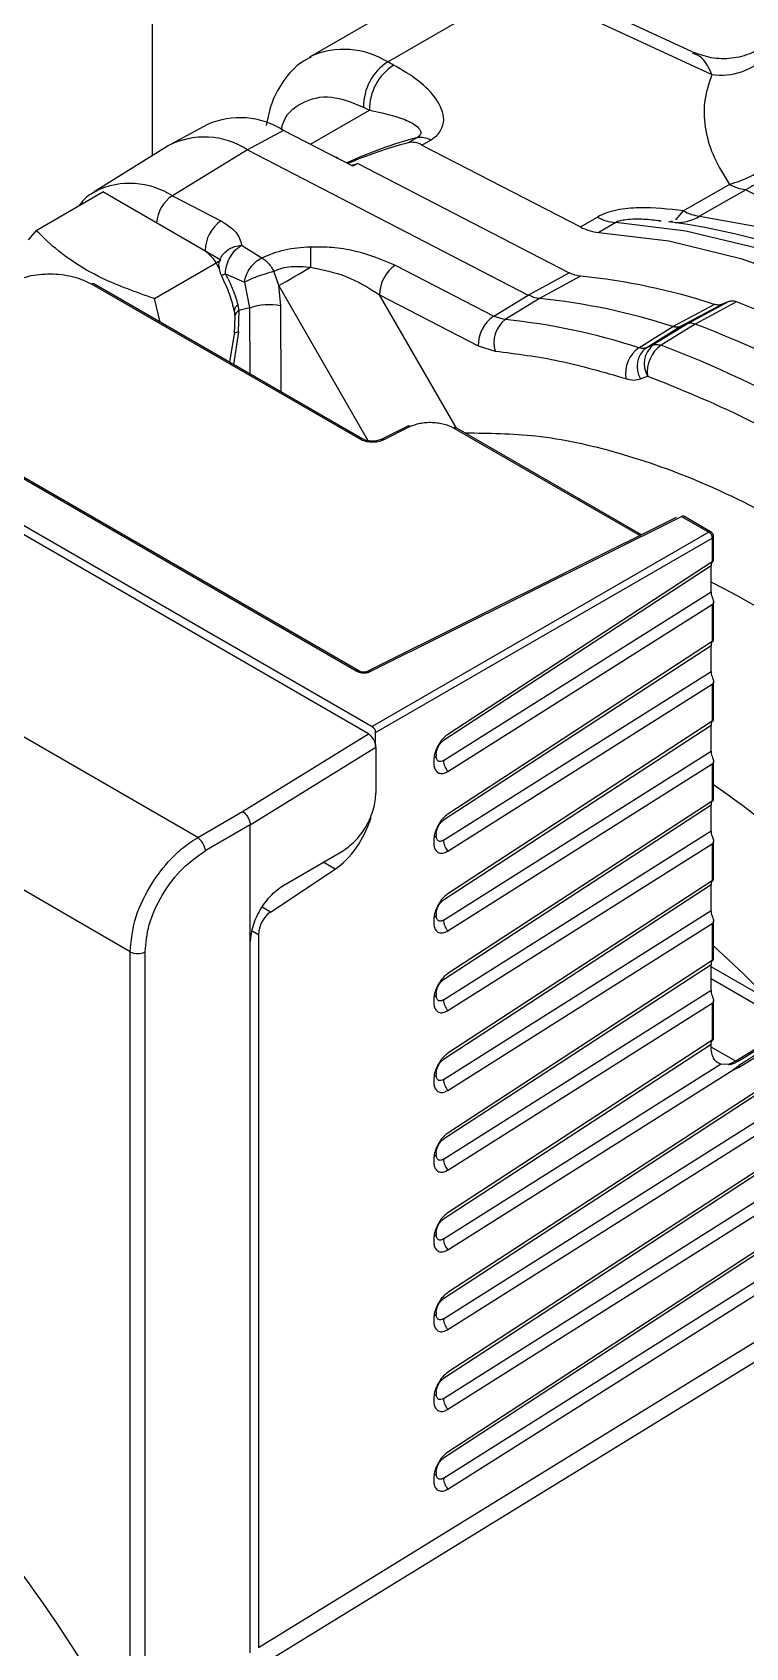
# Model space of a CAD drawing. Extents: x 150 to 4150, y 50 to 2920.
# Drawn here: x 3516.7 to 3590.7, y 1515.7 to 1683.2 of the extents above; entities that cross this region are included whole.
import ezdxf

# ---------------------------------------------------------------- set-up
doc = ezdxf.new("R2010")
doc.units = 0
doc.header["$LTSCALE"] = 10
doc.linetypes.add('SLD-KATı', pattern=[0])
doc.layers.get('0').update_dxf_attribs({"linetype": 'CONTINUOUS'})

msp = doc.modelspace()

# ---------------------------------------------------------------- linework, layer by layer
at = {"color": 8, "linetype": 'SLD-KATı'}
for p, q in [((3529.13, 1670.44), (3529.13, 1800.05)), ((3545.51, 1671.61), (3551.64, 1675.15)), ((3583.45, 1663.76), (3584.23, 1664.69)), ((3533.85, 1660.97), (3534.61, 1660.57)), ((3534.61, 1660.57), (3534.64, 1660.51)), ((3551.52, 1640.87), (3542.23, 1656.96)), ((3542.48, 1645.92), (3542.44, 1654.87)), ((3560.66, 1642.19), (3552.69, 1656)), ((3539.21, 1654.64), (3539.24, 1647.79)), ((3538.07, 1652.17), (3537.52, 1648.79)), ((3560.41, 1642.19), (3579.73, 1631.04)), ((3548.07, 1596.45), (3546.84, 1597.16)), ((3541.36, 1592), (3540.5, 1592.5)), ((3539.48, 1590.06), (3540.13, 1589.68)), ((3587.1, 1585.12), (3595.6, 1580.21)), ((3589.65, 1576.53), (3587.1, 1578))]:
    msp.add_line(p, q, dxfattribs=at)
at = {"color": 7, "linetype": 'SLD-KATı'}
for p, q in [((3559.16, 1688.57), (3545.43, 1680.65)), ((3585.14, 1681.2), (3569.53, 1688.41)), ((3553.54, 1680.14), (3567.25, 1688.06)), ((3567.25, 1688.06), (3587.18, 1678.85)), ((3554.15, 1679.82), (3553.54, 1680.14)), ((3551.02, 1675.47), (3551.64, 1675.15)), ((3551.53, 1610.48), (3442.37, 1673.49)), ((3443.77, 1673.67), (3551.93, 1611.23)), ((3534.84, 1673.65), (3531.06, 1671.63)), ((3454.24, 1672.45), (3550.32, 1616.99)), ((3550.55, 1617), (3454.47, 1672.47)), ((3542.72, 1673.05), (3539, 1671.03)), ((3549.92, 1669.33), (3542.72, 1673.05)), ((3556.55, 1672.28), (3555.67, 1671.77)), ((3557.09, 1671.53), (3557.98, 1672.04)), ((3557.09, 1671.53), (3573.53, 1663.04)), ((3530.74, 1671.44), (3523.06, 1666.68)), ((3539, 1671.03), (3531.19, 1666.27)), ((3539, 1671.03), (3568.11, 1655.98)), ((3547.98, 1670.34), (3548.31, 1670.23)), ((3550.43, 1669.63), (3549.92, 1669.33)), ((3550.43, 1669.63), (3572.38, 1658.29)), ((3517.07, 1662.68), (3523.98, 1666.66)), ((3536.22, 1659.59), (3523.98, 1666.66)), ((3589.01, 1667.45), (3584.23, 1664.69)), ((3590.69, 1666.9), (3585.91, 1664.15)), ((3531.19, 1666.27), (3536.23, 1663.66)), ((3573.53, 1663.04), (3575.3, 1664.06)), ((3577.2, 1663.49), (3575.43, 1662.47)), ((3581.9, 1663.62), (3581.77, 1663.63)), ((3582.72, 1663.58), (3583.09, 1663.67)), ((3533.82, 1599.74), (3425.57, 1662.23)), ((3517.07, 1662.68), (3516.23, 1661.7)), ((3538.38, 1661.14), (3540.49, 1659.85)), ((3529.32, 1655.61), (3536.22, 1659.59)), ((3536.7, 1658.19), (3538.67, 1657.32)), ((3542.23, 1656.96), (3541.71, 1658.45)), ((3554.32, 1659.08), (3564.55, 1653.8)), ((3568.11, 1655.98), (3572.38, 1658.29)), ((3522.82, 1657.12), (3550.64, 1641.06)), ((3550.87, 1641.08), (3523.05, 1657.13)), ((3538.67, 1657.32), (3539.21, 1654.64)), ((3542.44, 1654.87), (3542.23, 1656.96)), ((3573.56, 1657.92), (3569.29, 1655.61)), ((3529.91, 1653.18), (3529.32, 1655.61)), ((3538.11, 1654.37), (3538.02, 1654.95)), ((3552.69, 1656), (3562.92, 1650.71)), ((3564.55, 1653.8), (3568.11, 1655.98)), ((3569.29, 1655.61), (3565.73, 1653.43)), ((3583.14, 1652.7), (3587.43, 1655.01)), ((3583.89, 1652.7), (3588.19, 1655)), ((3588.93, 1655.29), (3584.64, 1652.99)), ((3589.73, 1655.27), (3585.44, 1652.97)), ((3588.93, 1655.29), (3588.19, 1655)), ((3537.6, 1654.29), (3537.66, 1653.78)), ((3537.66, 1653.78), (3537.62, 1651.94)), ((3538.07, 1652.17), (3538.11, 1654.37)), ((3564.55, 1653.8), (3565.73, 1653.43)), ((3537.62, 1651.94), (3537.11, 1649.02)), ((3579.6, 1650.51), (3583.14, 1652.7)), ((3580.35, 1650.51), (3583.89, 1652.7)), ((3584.64, 1652.99), (3581.1, 1650.8)), ((3585.44, 1652.97), (3581.9, 1650.77)), ((3584.64, 1652.99), (3583.89, 1652.7)), ((3526.81, 1587.89), (3419.19, 1650.02)), ((3562.92, 1650.71), (3564.69, 1650.16)), ((3580.35, 1650.51), (3581.1, 1650.8)), ((3579.77, 1647.29), (3580.51, 1647.58)), ((3555.61, 1642.38), (3552.85, 1641.01)), ((3553.09, 1640.98), (3555.85, 1642.35)), ((3579.87, 1631.1), (3560.64, 1642.21)), ((3551.72, 1616.94), (3584.03, 1633.03)), ((3584.03, 1633.03), (3586.86, 1631.39)), ((3587.09, 1631.4), (3584.26, 1633.04)), ((3583.47, 1632.9), (3551.48, 1616.97)), ((3586.86, 1631.39), (3551.93, 1611.23)), ((3552.28, 1610.61), (3587.22, 1630.78)), ((3587.22, 1630.78), (3587.22, 1628.31)), ((3587.34, 1628.43), (3587.34, 1630.97)), ((3587.22, 1628.31), (3559.78, 1610.43)), ((3587.1, 1627.89), (3559.32, 1609.79)), ((3587.1, 1625.22), (3587.1, 1627.89)), ((3559.32, 1607.71), (3587.1, 1625.22)), ((3559.78, 1606.59), (3587.22, 1623.89)), ((3587.22, 1623.89), (3587.22, 1620.04)), ((3587.34, 1620.17), (3587.34, 1624.16)), ((3587.1, 1619.62), (3559.32, 1601.52)), ((3587.22, 1620.04), (3559.78, 1602.16)), ((3587.1, 1616.96), (3587.1, 1619.62)), ((3559.32, 1599.45), (3587.1, 1616.96)), ((3559.78, 1598.32), (3587.22, 1615.62)), ((3587.22, 1615.62), (3587.22, 1611.78)), ((3587.34, 1611.9), (3587.34, 1615.89)), ((3587.1, 1611.36), (3559.32, 1593.25)), ((3587.22, 1611.78), (3559.78, 1593.89)), ((3587.1, 1608.69), (3587.1, 1611.36)), ((3538.47, 1602.42), (3551.53, 1610.48)), ((3552.26, 1609.2), (3552.28, 1610.61)), ((3539.28, 1601.05), (3552.32, 1609.1)), ((3552.32, 1609.1), (3552.32, 1604.34)), ((3558.57, 1608.39), (3558.57, 1608.15)), ((3559.32, 1591.18), (3587.1, 1608.69)), ((3558.31, 1607.69), (3558.31, 1607.45)), ((3559.78, 1590.05), (3587.22, 1607.36)), ((3587.22, 1607.36), (3587.22, 1603.51)), ((3587.34, 1603.63), (3587.34, 1607.62)), ((3587.1, 1603.09), (3559.32, 1584.99)), ((3587.22, 1603.51), (3559.78, 1585.62)), ((3587.1, 1600.42), (3587.1, 1603.09)), ((3533.82, 1599.74), (3538.47, 1602.42)), ((3539.28, 1601.06), (3534.61, 1598.36)), ((3539.28, 1601.05), (3539.28, 1601.06)), ((3539.28, 1588.78), (3539.28, 1601.05)), ((3558.57, 1600.12), (3558.57, 1599.89)), ((3559.32, 1582.91), (3587.1, 1600.42)), ((3542.82, 1594.84), (3548.79, 1598.28)), ((3558.31, 1599.42), (3558.31, 1599.18)), ((3559.78, 1581.79), (3587.22, 1599.09)), ((3587.22, 1599.09), (3587.22, 1595.24)), ((3587.34, 1595.36), (3587.34, 1599.35)), ((3541.36, 1592), (3548.07, 1596.45)), ((3587.1, 1594.82), (3559.32, 1576.72)), ((3587.22, 1595.24), (3559.78, 1577.36)), ((3587.1, 1592.15), (3587.1, 1594.82)), ((3558.31, 1591.15), (3558.31, 1590.92)), ((3558.57, 1591.86), (3558.57, 1591.62)), ((3559.32, 1574.64), (3587.1, 1592.15)), ((3587.34, 1587.1), (3587.34, 1591.09)), ((3540.13, 1589.68), (3540.13, 1515.73)), ((3559.78, 1573.52), (3587.22, 1590.82)), ((3587.22, 1590.82), (3587.22, 1586.97)), ((3526.81, 1508.71), (3526.81, 1587.89)), ((3528.36, 1509.85), (3528.36, 1587.87)), ((3539.28, 1515.2), (3539.28, 1588.78)), ((3587.1, 1586.55), (3559.32, 1568.45)), ((3587.22, 1586.97), (3559.78, 1569.09)), ((3587.1, 1583.89), (3587.1, 1586.55)), ((3597.48, 1580.35), (3587.1, 1586.34)), ((3558.31, 1582.89), (3558.31, 1582.65)), ((3558.57, 1583.59), (3558.57, 1583.35)), ((3559.32, 1566.38), (3587.1, 1583.89)), ((3587.34, 1578.83), (3587.34, 1582.82)), ((3559.78, 1565.25), (3587.22, 1582.55)), ((3587.22, 1582.55), (3587.22, 1578.71)), ((3595.6, 1580.21), (3589.65, 1576.53)), ((3590.01, 1575.92), (3595.96, 1579.61)), ((3587.1, 1578.29), (3559.32, 1560.18)), ((3587.22, 1578.71), (3559.78, 1560.82)), ((3587.1, 1578.05), (3587.1, 1578.29)), ((3597.98, 1577.11), (3559.32, 1551.92)), ((3559.32, 1558.11), (3588.09, 1576.25)), ((3598.1, 1577.54), (3559.78, 1552.55)), ((3588.89, 1576.19), (3588.09, 1576.25)), ((3589.65, 1576.53), (3588.89, 1576.19)), ((3558.31, 1574.62), (3558.31, 1574.38)), ((3558.57, 1575.32), (3558.57, 1575.08)), ((3559.78, 1556.98), (3589.27, 1575.58)), ((3589.27, 1575.58), (3590.01, 1575.92)), ((3559.32, 1549.84), (3597.98, 1574.22)), ((3559.78, 1548.72), (3598.1, 1572.88)), ((3597.98, 1568.85), (3559.32, 1543.65)), ((3598.1, 1569.27), (3559.78, 1544.29)), ((3558.31, 1566.35), (3558.31, 1566.11)), ((3558.57, 1567.05), (3558.57, 1566.82)), ((3559.32, 1541.57), (3597.98, 1565.95)), ((3559.78, 1540.45), (3598.1, 1564.62)), ((3598.1, 1561), (3559.78, 1536.02)), ((3597.98, 1560.58), (3559.32, 1535.38)), ((3558.31, 1558.08), (3558.31, 1557.85)), ((3558.57, 1558.79), (3558.57, 1558.55)), ((3559.32, 1533.31), (3597.98, 1557.68)), ((3559.78, 1532.18), (3598.1, 1556.35)), ((3598.1, 1551.38), (3540.13, 1515.73)), ((3598.63, 1549.63), (3540.63, 1514.02)), ((3558.31, 1549.82), (3558.31, 1549.58)), ((3558.57, 1550.52), (3558.57, 1550.28)), ((3558.31, 1541.55), (3558.31, 1541.31)), ((3558.57, 1542.25), (3558.57, 1542.01)), ((3558.31, 1533.28), (3558.31, 1533.04)), ((3558.57, 1533.98), (3558.57, 1533.75))]:
    msp.add_line(p, q, dxfattribs=at)
at = {"color": 7, "linetype": 'SLD-KATı', "flags": 128}
for points in [[(3549.73, 1669.43), (3549.74, 1669.43), (3550.43, 1669.63)], [(3523.06, 1666.68), (3523.22, 1666.77), (3523.26, 1666.8)], [(3645.45, 1624.09), (3638.19, 1631.6), (3630.68, 1638.44), (3623.01, 1644.56), (3615.23, 1649.9), (3607.42, 1654.41), (3599.64, 1658.05), (3591.97, 1660.79), (3584.47, 1662.61), (3577.2, 1663.49)], [(3585.91, 1664.15), (3593.22, 1662.83), (3600.74, 1660.59), (3608.4, 1657.43), (3616.12, 1653.39), (3623.85, 1648.51), (3631.5, 1642.83), (3639.02, 1636.39), (3646.33, 1629.26)], [(3575.43, 1662.47), (3582.7, 1661.59), (3590.2, 1659.77), (3597.87, 1657.03), (3605.65, 1653.39), (3613.46, 1648.88), (3621.24, 1643.54), (3628.92, 1637.42), (3636.42, 1630.58), (3643.69, 1623.07)], [(3542.23, 1656.96), (3542.61, 1657.17), (3542.99, 1657.39), (3543.4, 1657.63), (3543.81, 1657.87), (3544.24, 1658.11), (3544.67, 1658.36), (3545.1, 1658.61), (3545.54, 1658.86)]]:
    msp.add_lwpolyline(points, dxfattribs=at)
at = {"color": 8, "linetype": 'SLD-KATı', "flags": 128}
for points in [[(3538.07, 1652.17), (3537.83, 1652.11), (3537.68, 1652.03), (3537.62, 1651.95), (3537.62, 1651.93)], [(3593.32, 1582.75), (3590.49, 1585.57), (3587.34, 1588.49)]]:
    msp.add_lwpolyline(points, dxfattribs=at)
at = {"color": 8, "linetype": 'SLD-KATı'}
for centre, radius, start, end in [((3549.01, 1672.97), 8.48, 57.7142, 114.351), ((3526.74, 1659.23), 8.32, 57.6899, 114.6593), ((3533.28, 1663.18), 3.74, 124.1816, 175.9559), ((3583.53, 1668.15), 4.66, 268.1889, 300.7213), ((3538.34, 1654.28), 0.743, 116.1181, 179.2646), ((3538.37, 1653.69), 0.72, 111.2695, 173.2382), ((3550.77, 1640.86), 0.24, 64.4405, 122.5388), ((3552.94, 1640.77), 0.251, 54.1197, 112.4554), ((3586.99, 1631.19), 0.24, 64.678, 122.5199), ((3587.11, 1630.99), 0.24, 297.4736, 355.2985), ((3535.45, 1525.14), 113.51, 39.2362, 62.939), ((3550.45, 1616.78), 0.24, 64.5956, 122.5265), ((3551.57, 1616.73), 0.251, 54.1355, 112.2469), ((3558.99, 1607.48), 0.79, 121.3851, 145.9644), ((3524.94, 1514.85), 109.8, 41.1794, 55.364), ((3558.99, 1599.21), 0.79, 121.3851, 145.9644), ((3558.99, 1590.94), 0.79, 121.3851, 145.9644), ((3558.99, 1582.68), 0.79, 121.3851, 145.9644), ((3558.99, 1574.41), 0.79, 121.3851, 145.9644), ((3558.99, 1566.14), 0.79, 121.3851, 145.9644), ((3558.99, 1557.87), 0.79, 121.3851, 145.9644), ((3558.99, 1549.61), 0.79, 121.3851, 145.9644), ((3558.99, 1541.34), 0.79, 121.3851, 145.9644), ((3558.99, 1533.07), 0.79, 121.3851, 145.9644)]:
    msp.add_arc(centre, radius, start, end, dxfattribs=at)
at = {"color": 7, "linetype": 'SLD-KATı'}
for centre, radius, start, end in [((3556.54, 1675.51), 5.52, 122.9913, 180.4271), ((3588.11, 1685.53), 6.75, 262.0685, 314.9392), ((3557.16, 1675.19), 5.52, 122.9913, 180.4271), ((3538.21, 1665.91), 8.45, 57.7791, 113.5321), ((3534.51, 1664.13), 8.23, 56.9398, 117.2959), ((3567.89, 1629.23), 44.52, 104.7501, 114.7216), ((3567.09, 1628.47), 44.78, 104.7711, 113.2778), ((3556.07, 1669.79), 2.02, 59.589, 101.4116), ((3556.95, 1670.3), 2.02, 59.589, 101.4116), ((3591.36, 1671.83), 4.97, 241.7743, 262.2855), ((3538.3, 1660.6), 3.69, 123.9828, 180.3461), ((3577.58, 1668.27), 4.79, 241.4885, 265.3896), ((3571.53, 1583.96), 80.4, 59.4615, 82.0004), ((3586.58, 1669.07), 4.97, 241.7743, 262.2855), ((3575.82, 1667.25), 4.79, 241.4885, 265.3896), ((3579.2, 1660.27), 33.69, 178.762, 182.3887), ((3556.39, 1656.02), 3.69, 123.9828, 180.3461), ((3522.95, 1656.92), 0.24, 64.7331, 122.5155), ((3567.14, 1592.91), 65.33, 71.9057, 84.3646), ((3541.28, 1648.58), 6.39, 79.4908, 108.8608), ((3562.85, 1590.52), 65.41, 71.928, 84.3491), ((3551.1, 1552.76), 109.55, 50.6577, 69.3477), ((3549.25, 1611.34), 44.44, 103.065, 104.5246), ((3566.61, 1650.73), 3.69, 123.9828, 180.3461), ((3567.49, 1651.07), 2.94, 126.7419, 198.037), ((3559.31, 1588.4), 65.34, 71.9091, 84.3621), ((3546.78, 1550.31), 109.69, 50.6397, 69.3656), ((3581.5, 1647.84), 3.28, 125.3912, 189.3123), ((3581.87, 1648.57), 2.46, 128.023, 211.3175), ((3582.61, 1648.86), 2.46, 128.023, 211.3175), ((3583.83, 1648.03), 3.35, 125.135, 187.717), ((3543.26, 1548.24), 109.57, 50.6549, 69.3505), ((3555.7, 1642.15), 0.251, 54.1464, 112.1043), ((3560.54, 1641.99), 0.24, 64.7331, 122.5155), ((3584.16, 1632.82), 0.24, 64.717, 122.5168), ((3586.51, 1630.78), 0.707, 0.0592, 59.9408), ((3561.12, 1607.79), 1.8, 182.3284, 221.595), ((3532.71, 1598.18), 1.91, 5.4458, 54.5542), ((3561.12, 1599.52), 1.8, 182.3284, 221.595), ((3561.12, 1591.25), 1.8, 182.3284, 221.595), ((3527.61, 1589.44), 1.74, 242.7384, 295.5295), ((3561.12, 1582.98), 1.8, 182.3284, 221.595), ((3589.39, 1576.03), 0.563, 49.7307, 62.145), ((3589.45, 1575.92), 0.567, 359.7979, 16.1764), ((3561.12, 1574.72), 1.8, 182.3284, 221.595), ((3561.12, 1566.45), 1.8, 182.3284, 221.595), ((3561.12, 1558.18), 1.8, 182.3284, 221.595), ((3561.12, 1549.91), 1.8, 182.3284, 221.595), ((3561.12, 1541.65), 1.8, 182.3284, 221.595), ((3561.12, 1533.38), 1.8, 182.3284, 221.595)]:
    msp.add_arc(centre, radius, start, end, dxfattribs=at)
for centre, major_axis, ratio, start_param, end_param in [((3587.98, 1627.38), (-0.63, 1.08), 0.577117, 0.298736, 0.783919), ((3587.98, 1624.71), (-0.63, 1.08), 0.577644, 0.784373, 1.269556), ((3587.98, 1619.11), (-0.63, 1.08), 0.577117, 0.298736, 0.783919), ((3587.98, 1616.45), (-0.63, 1.08), 0.577644, 0.784373, 1.269556), ((3551.93, 1610.81), (-0.244, 0.437), 0.588449, 3.937031, 5.505088), ((3587.98, 1610.84), (-0.63, 1.08), 0.577117, 0.298736, 0.783919), ((3587.98, 1608.18), (-0.63, 1.08), 0.577644, 0.784373, 1.269556), ((3587.98, 1602.58), (-0.63, 1.08), 0.577117, 0.298736, 0.783919), ((3548, 1601.5), (2.89, 5.55), 0.546409, 3.920786, 5.042035), ((3587.98, 1599.91), (-0.63, 1.08), 0.577644, 0.784373, 1.269556), ((3587.98, 1594.31), (-0.63, 1.08), 0.577117, 0.298736, 0.783919), ((3541.38, 1590.49), (0.87, 1.66), 0.546409, 0.779194, 2.332537), ((3587.98, 1591.64), (-0.63, 1.08), 0.577644, 0.784373, 1.269556), ((3587.98, 1586.04), (-0.63, 1.08), 0.577117, 0.298736, 0.783919), ((3587.98, 1583.38), (-0.63, 1.08), 0.577644, 0.784373, 1.269556)]:
    msp.add_ellipse(centre, major_axis=major_axis, ratio=ratio, start_param=start_param, end_param=end_param, dxfattribs=at)
for points, knots in [([(3593.01, 1682.11), (3592.44, 1681.72), (3591.29, 1680.94), (3589.23, 1680.44), (3587.12, 1680.46), (3585.83, 1680.94), (3585.2, 1681.17)], [0, 0, 0, 0, 0.248669, 0.505189, 0.758975, 1, 1, 1, 1]), ([(3545.59, 1680.64), (3545.27, 1680.48), (3544.14, 1679.93), (3542.71, 1678.31), (3541.45, 1676.06), (3541.09, 1674.37), (3540.92, 1673.56)], [0, 0, 0, 0, 0.123065, 0.434957, 0.726443, 1, 1, 1, 1]), ([(3557.98, 1672.04), (3558.2, 1672.19), (3558.64, 1672.49), (3559.2, 1673.19), (3559.52, 1674.51), (3558.71, 1676.32), (3556.85, 1678.25), (3555.05, 1679.3), (3554.15, 1679.82)], [0, 0, 0, 0, 0.061709, 0.126056, 0.251513, 0.501335, 0.75111, 1, 1, 1, 1]), ([(3587.18, 1678.85), (3586.86, 1677.88), (3586.23, 1675.94), (3586.45, 1673.02), (3587.31, 1670.17), (3588.44, 1668.36), (3589.01, 1667.45)], [0, 0, 0, 0, 0.24982, 0.499958, 0.749856, 1, 1, 1, 1]), ([(3551.64, 1675.15), (3552.95, 1674.87), (3554.92, 1674.45), (3556.52, 1673.58), (3557, 1673.01), (3556.96, 1672.65), (3556.78, 1672.43), (3556.63, 1672.33), (3556.55, 1672.28)], [0, 0, 0, 0, 0.499111, 0.74928, 0.874307, 0.944428, 0.973332, 1, 1, 1, 1]), ([(3589.01, 1667.45), (3589.74, 1667.69), (3591.25, 1668.17), (3593.27, 1669.65), (3594.84, 1671.53), (3595.33, 1672.93), (3595.56, 1673.61)], [0, 0, 0, 0, 0.2433288, 0.5000012, 0.7581956, 1, 1, 1, 1]), ([(3595.56, 1673.61), (3595.43, 1672.88), (3595.17, 1671.44), (3594.08, 1669.51), (3592.59, 1667.89), (3591.33, 1667.24), (3590.69, 1666.9)], [0, 0, 0, 0, 0.253383, 0.500001, 0.743832, 1, 1, 1, 1]), ([(3523.36, 1666.76), (3523.1, 1666.64), (3522.35, 1666.31), (3521.83, 1665.65), (3521.49, 1665.23)], [0, 0, 0, 0, 0.348467, 1, 1, 1, 1]), ([(3651.67, 1648.01), (3650.16, 1647.62), (3647.14, 1646.83), (3642.13, 1646.51), (3636.99, 1646.76), (3631.85, 1647.64), (3626.9, 1649), (3623.08, 1650.46), (3620.29, 1651.78), (3618.31, 1652.84), (3616.49, 1653.95), (3613.9, 1655.25), (3611.19, 1657.03), (3607.57, 1658.78), (3603.85, 1660.26), (3599.47, 1662.22), (3594.93, 1664.62), (3592.11, 1666.14), (3590.69, 1666.9)], [0, 0, 0, 0, 0.062603, 0.125289, 0.187436, 0.250097, 0.312374, 0.374969, 0.405835, 0.437296, 0.469653, 0.500357, 0.563163, 0.625909, 0.688773, 0.751415, 0.875348, 1, 1, 1, 1]), ([(3584.23, 1664.69), (3582.71, 1664.88), (3580.43, 1665.16), (3577.66, 1664.89), (3576.2, 1664.51), (3575.6, 1664.21), (3575.3, 1664.06)], [0, 0, 0, 0, 0.4988633, 0.7488977, 0.8741953, 1, 1, 1, 1]), ([(3536.23, 1663.66), (3536.82, 1663.29), (3537.97, 1662.58), (3538.25, 1661.61), (3538.38, 1661.14)], [0, 0, 0, 0, 0.514345, 1, 1, 1, 1]), ([(3529.32, 1655.61), (3527.46, 1656.26), (3523.07, 1657.8), (3519.25, 1660.47), (3517.43, 1662.32), (3517.07, 1662.68)], [0, 0, 0, 0, 0.370604, 0.876586, 1, 1, 1, 1]), ([(3536.7, 1658.19), (3536.72, 1658.48), (3536.78, 1659.06), (3537.18, 1659.94), (3537.73, 1660.69), (3538.17, 1660.99), (3538.38, 1661.14)], [0, 0, 0, 0, 0.260583, 0.513987, 0.760391, 1, 1, 1, 1]), ([(3538.67, 1657.32), (3538.72, 1657.57), (3538.83, 1658.08), (3539.25, 1658.81), (3539.81, 1659.45), (3540.25, 1659.71), (3540.49, 1659.85)], [0, 0, 0, 0, 0.247542, 0.500014, 0.734139, 1, 1, 1, 1]), ([(3540.49, 1659.85), (3541.25, 1660.16), (3542.78, 1660.8), (3544.6, 1660.93), (3545.51, 1660.99)], [0, 0, 0, 0, 0.499987, 1, 1, 1, 1]), ([(3540.49, 1659.85), (3540.62, 1659.75), (3540.84, 1659.59), (3541.18, 1659.24), (3541.46, 1658.88), (3541.63, 1658.58), (3541.71, 1658.45)], [0, 0, 0, 0, 0.307982, 0.499946, 0.779249, 1, 1, 1, 1]), ([(3545.51, 1660.99), (3546.27, 1660.99), (3547.85, 1660.98), (3551, 1660.48), (3552.98, 1659.65), (3554.32, 1659.08)], [0, 0, 0, 0, 0.228832, 0.478507, 1, 1, 1, 1]), ([(3514.76, 1657.4), (3515.33, 1657.63), (3516.21, 1657.97), (3517.65, 1658.16), (3518.81, 1658.18), (3519.96, 1658.08), (3521.4, 1657.79), (3522.26, 1657.38), (3522.82, 1657.12)], [0, 0, 0, 0, 0.239836, 0.369969, 0.500221, 0.630285, 0.760468, 1, 1, 1, 1]), ([(3535.98, 1658.94), (3535.99, 1658.92), (3536.02, 1658.89), (3536.02, 1658.91), (3536.02, 1658.91)], [0, 0, 0, 0, 0.576658, 1, 1, 1, 1]), ([(3536.04, 1658.9), (3536.06, 1658.68), (3536.09, 1658.35), (3536.25, 1658.08), (3536.3, 1657.99)], [0, 0, 0, 0, 0.697571, 1, 1, 1, 1]), ([(3538.02, 1654.95), (3537.86, 1655.48), (3537.54, 1656.55), (3536.98, 1657.64), (3536.7, 1658.19)], [0, 0, 0, 0, 0.500105, 1, 1, 1, 1]), ([(3538.67, 1657.32), (3538.85, 1657.41), (3539.22, 1657.6), (3540.03, 1657.92), (3540.91, 1658.23), (3541.45, 1658.38), (3541.71, 1658.45)], [0, 0, 0, 0, 0.241629, 0.5, 0.758371, 1, 1, 1, 1]), ([(3541.71, 1658.45), (3541.98, 1658.56), (3542.54, 1658.79), (3543.84, 1659), (3544.86, 1658.92), (3545.54, 1658.86)], [0, 0, 0, 0, 0.24891, 0.501097, 1, 1, 1, 1]), ([(3545.54, 1658.86), (3546.8, 1658.6), (3549.51, 1658.03), (3551.58, 1656.7), (3552.69, 1656)], [0, 0, 0, 0, 0.4671, 1, 1, 1, 1]), ([(3573.56, 1657.92), (3573.46, 1657.93), (3573.27, 1657.96), (3572.88, 1658.06), (3572.58, 1658.2), (3572.38, 1658.29)], [0, 0, 0, 0, 0.252937, 0.505873, 1, 1, 1, 1]), ([(3536.28, 1657.98), (3536.58, 1657.33), (3537.17, 1656.09), (3537.46, 1654.87), (3537.6, 1654.29)], [0, 0, 0, 0, 0.522695, 1, 1, 1, 1]), ([(3569.29, 1655.61), (3569.19, 1655.63), (3569, 1655.65), (3568.61, 1655.75), (3568.31, 1655.89), (3568.11, 1655.98)], [0, 0, 0, 0, 0.253076, 0.506152, 1, 1, 1, 1]), ([(3588.19, 1655), (3588.13, 1654.98), (3588.01, 1654.95), (3587.77, 1654.93), (3587.57, 1654.97), (3587.43, 1655.01)], [0, 0, 0, 0, 0.2557465, 0.5114931, 1, 1, 1, 1]), ([(3589.73, 1655.27), (3589.66, 1655.29), (3589.51, 1655.34), (3589.23, 1655.37), (3589.05, 1655.32), (3588.93, 1655.29)], [0, 0, 0, 0, 0.25653, 0.513061, 1, 1, 1, 1]), ([(3585.44, 1652.97), (3585.29, 1653.01), (3585, 1653.09), (3584.76, 1653.02), (3584.64, 1652.99)], [0, 0, 0, 0, 0.500002, 1, 1, 1, 1]), ([(3583.89, 1652.7), (3583.84, 1652.68), (3583.72, 1652.64), (3583.48, 1652.62), (3583.27, 1652.67), (3583.14, 1652.7)], [0, 0, 0, 0, 0.255891, 0.511783, 1, 1, 1, 1]), ([(3580.35, 1650.51), (3580.24, 1650.47), (3580.01, 1650.41), (3579.74, 1650.48), (3579.6, 1650.51)], [0, 0, 0, 0, 0.49866, 1, 1, 1, 1]), ([(3581.1, 1650.8), (3581.22, 1650.83), (3581.46, 1650.89), (3581.75, 1650.81), (3581.9, 1650.77)], [0, 0, 0, 0, 0.499995, 1, 1, 1, 1]), ([(3578.26, 1647.31), (3578.54, 1647.24), (3579.08, 1647.1), (3579.54, 1647.23), (3579.77, 1647.29)], [0, 0, 0, 0, 0.5008632, 1, 1, 1, 1]), ([(3580.51, 1647.58), (3583.84, 1646.24), (3590.51, 1643.56), (3600.67, 1637.69), (3607.34, 1632.68), (3610.68, 1630.17)], [0, 0, 0, 0, 0.333216, 0.666769, 1, 1, 1, 1]), ([(3555.85, 1642.35), (3556.17, 1642.48), (3556.67, 1642.67), (3557.48, 1642.78), (3558.14, 1642.79), (3558.79, 1642.73), (3559.6, 1642.57), (3560.09, 1642.34), (3560.41, 1642.19)], [0, 0, 0, 0, 0.239836, 0.369911, 0.50022, 0.630227, 0.760468, 1, 1, 1, 1]), ([(3550.64, 1641.06), (3550.81, 1640.98), (3551.07, 1640.86), (3551.51, 1640.77), (3551.86, 1640.74), (3552.21, 1640.75), (3552.65, 1640.8), (3552.92, 1640.91), (3553.09, 1640.98)], [0, 0, 0, 0, 0.239532, 0.369391, 0.499779, 0.629707, 0.760164, 1, 1, 1, 1]), ([(3552.85, 1641.01), (3552.78, 1640.97), (3552.64, 1640.91), (3552.31, 1640.84), (3551.86, 1640.8), (3551.4, 1640.87), (3551.08, 1640.97), (3550.94, 1641.04), (3550.87, 1641.08)], [0, 0, 0, 0, 0.1282012, 0.2536723, 0.5002594, 0.7464127, 0.871643, 1, 1, 1, 1]), ([(3587.34, 1630.97), (3587.34, 1631.03), (3587.32, 1631.15), (3587.23, 1631.31), (3587.14, 1631.37), (3587.09, 1631.4)], [0, 0, 0, 0, 0.352703, 0.694422, 1, 1, 1, 1]), ([(3587.22, 1628.31), (3587.25, 1628.33), (3587.3, 1628.37), (3587.34, 1628.42), (3587.34, 1628.43), (3587.34, 1628.43)], [0, 0, 0, 0, 0.385537, 0.770871, 1, 1, 1, 1]), ([(3587.2, 1624.69), (3587.23, 1624.61), (3587.28, 1624.47), (3587.34, 1624.27), (3587.35, 1624.11), (3587.32, 1623.98), (3587.25, 1623.92), (3587.22, 1623.89)], [0, 0, 0, 0, 0.265359, 0.47436, 0.649626, 0.825636, 1, 1, 1, 1]), ([(3587.22, 1620.04), (3587.25, 1620.06), (3587.3, 1620.11), (3587.34, 1620.15), (3587.34, 1620.16), (3587.34, 1620.17)], [0, 0, 0, 0, 0.385537, 0.770871, 1, 1, 1, 1]), ([(3550.32, 1616.99), (3550.42, 1616.94), (3550.57, 1616.87), (3550.82, 1616.82), (3551.02, 1616.8), (3551.22, 1616.8), (3551.47, 1616.84), (3551.62, 1616.9), (3551.72, 1616.94)], [0, 0, 0, 0, 0.2395327, 0.3681402, 0.4997781, 0.6284545, 0.7601634, 1, 1, 1, 1]), ([(3551.48, 1616.97), (3551.45, 1616.95), (3551.38, 1616.92), (3551.23, 1616.89), (3551.01, 1616.87), (3550.8, 1616.9), (3550.65, 1616.95), (3550.58, 1616.98), (3550.55, 1617)], [0, 0, 0, 0, 0.12797, 0.253327, 0.49984, 0.745998, 0.871344, 1, 1, 1, 1]), ([(3587.2, 1616.42), (3587.23, 1616.34), (3587.28, 1616.2), (3587.34, 1616.01), (3587.35, 1615.84), (3587.32, 1615.71), (3587.25, 1615.65), (3587.22, 1615.62)], [0, 0, 0, 0, 0.265359, 0.47436, 0.649626, 0.825636, 1, 1, 1, 1]), ([(3587.22, 1611.78), (3587.25, 1611.8), (3587.3, 1611.84), (3587.34, 1611.88), (3587.34, 1611.89), (3587.34, 1611.9)], [0, 0, 0, 0, 0.385537, 0.770871, 1, 1, 1, 1]), ([(3552.32, 1609.1), (3552.32, 1609.17), (3552.31, 1609.31), (3552.25, 1609.52), (3552.17, 1609.74), (3552.03, 1610), (3551.81, 1610.28), (3551.62, 1610.41), (3551.53, 1610.48)], [0, 0, 0, 0, 0.140271, 0.276235, 0.407898, 0.535267, 0.776065, 1, 1, 1, 1]), ([(3559.78, 1610.43), (3559.64, 1610.32), (3559.33, 1610.09), (3558.91, 1609.55), (3558.56, 1608.89), (3558.35, 1608.23), (3558.32, 1607.85), (3558.31, 1607.69)], [0, 0, 0, 0, 0.182533, 0.392918, 0.610082, 0.833201, 1, 1, 1, 1]), ([(3558.57, 1608.39), (3558.58, 1608.51), (3558.6, 1608.7), (3558.69, 1608.97), (3558.79, 1609.18), (3558.91, 1609.37), (3559.08, 1609.6), (3559.23, 1609.71), (3559.32, 1609.79)], [0, 0, 0, 0, 0.239412, 0.371079, 0.49978, 0.631515, 0.760283, 1, 1, 1, 1]), ([(3559.32, 1607.71), (3559.23, 1607.67), (3559.08, 1607.59), (3558.91, 1607.6), (3558.79, 1607.64), (3558.69, 1607.72), (3558.6, 1607.88), (3558.58, 1608.04), (3558.57, 1608.15)], [0, 0, 0, 0, 0.239717, 0.371487, 0.500223, 0.631922, 0.760588, 1, 1, 1, 1]), ([(3587.2, 1608.15), (3587.23, 1608.08), (3587.28, 1607.94), (3587.34, 1607.74), (3587.35, 1607.58), (3587.32, 1607.44), (3587.25, 1607.38), (3587.22, 1607.36)], [0, 0, 0, 0, 0.265359, 0.47436, 0.649626, 0.825636, 1, 1, 1, 1]), ([(3558.31, 1607.45), (3558.32, 1607.29), (3558.35, 1606.94), (3558.57, 1606.56), (3558.92, 1606.35), (3559.35, 1606.36), (3559.65, 1606.52), (3559.78, 1606.59)], [0, 0, 0, 0, 0.182545, 0.392359, 0.609386, 0.832501, 1, 1, 1, 1]), ([(3548.79, 1598.28), (3549.24, 1598.6), (3549.92, 1599.08), (3550.75, 1600.05), (3551.31, 1600.89), (3551.76, 1601.79), (3552.2, 1602.98), (3552.28, 1603.8), (3552.32, 1604.34)], [0, 0, 0, 0, 0.2397, 0.369777, 0.500024, 0.630094, 0.760333, 1, 1, 1, 1]), ([(3587.22, 1603.51), (3587.25, 1603.53), (3587.3, 1603.57), (3587.34, 1603.62), (3587.34, 1603.63), (3587.34, 1603.63)], [0, 0, 0, 0, 0.385537, 0.770871, 1, 1, 1, 1]), ([(3538.47, 1602.42), (3538.54, 1602.38), (3538.66, 1602.3), (3538.83, 1602.12), (3538.97, 1601.92), (3539.12, 1601.67), (3539.25, 1601.36), (3539.27, 1601.15), (3539.28, 1601.06)], [0, 0, 0, 0, 0.15505, 0.301582, 0.43959, 0.569067, 0.801439, 1, 1, 1, 1]), ([(3559.78, 1602.16), (3559.64, 1602.05), (3559.33, 1601.83), (3558.91, 1601.28), (3558.56, 1600.62), (3558.35, 1599.96), (3558.32, 1599.58), (3558.31, 1599.42)], [0, 0, 0, 0, 0.182533, 0.392918, 0.610082, 0.833201, 1, 1, 1, 1]), ([(3558.57, 1600.12), (3558.58, 1600.24), (3558.6, 1600.43), (3558.69, 1600.71), (3558.79, 1600.91), (3558.91, 1601.11), (3559.08, 1601.33), (3559.23, 1601.45), (3559.32, 1601.52)], [0, 0, 0, 0, 0.239412, 0.371079, 0.49978, 0.631515, 0.760283, 1, 1, 1, 1]), ([(3526.81, 1587.89), (3526.91, 1588.95), (3527.11, 1591.12), (3528.63, 1594.48), (3530.45, 1596.95), (3532.2, 1598.67), (3533.26, 1599.37), (3533.82, 1599.74)], [0, 0, 0, 0, 0.2432229, 0.4990831, 0.7144921, 0.8485838, 1, 1, 1, 1]), ([(3559.32, 1599.45), (3559.23, 1599.4), (3559.08, 1599.33), (3558.91, 1599.33), (3558.79, 1599.37), (3558.69, 1599.46), (3558.6, 1599.61), (3558.58, 1599.78), (3558.57, 1599.89)], [0, 0, 0, 0, 0.2397168, 0.371487, 0.5002227, 0.6319215, 0.7605879, 1, 1, 1, 1]), ([(3587.2, 1599.89), (3587.23, 1599.81), (3587.28, 1599.67), (3587.34, 1599.47), (3587.35, 1599.31), (3587.32, 1599.17), (3587.25, 1599.12), (3587.22, 1599.09)], [0, 0, 0, 0, 0.265359, 0.47436, 0.649626, 0.825636, 1, 1, 1, 1]), ([(3528.36, 1587.87), (3528.44, 1588.8), (3528.62, 1590.73), (3530.06, 1593.86), (3532.16, 1596.65), (3533.82, 1597.8), (3534.61, 1598.36)], [0, 0, 0, 0, 0.240624, 0.499781, 0.759074, 1, 1, 1, 1]), ([(3558.31, 1599.18), (3558.32, 1599.02), (3558.35, 1598.67), (3558.57, 1598.29), (3558.92, 1598.09), (3559.35, 1598.09), (3559.65, 1598.25), (3559.78, 1598.32)], [0, 0, 0, 0, 0.182545, 0.392359, 0.609386, 0.832501, 1, 1, 1, 1]), ([(3539.28, 1588.78), (3539.33, 1589.32), (3539.4, 1590.14), (3539.84, 1591.33), (3540.3, 1592.23), (3540.86, 1593.07), (3541.68, 1594.04), (3542.37, 1594.53), (3542.82, 1594.84)], [0, 0, 0, 0, 0.2396665, 0.3697322, 0.4999754, 0.6300488, 0.7602997, 1, 1, 1, 1]), ([(3587.22, 1595.24), (3587.25, 1595.26), (3587.3, 1595.3), (3587.34, 1595.35), (3587.34, 1595.36), (3587.34, 1595.36)], [0, 0, 0, 0, 0.3855369, 0.770871, 1, 1, 1, 1]), ([(3559.78, 1593.89), (3559.64, 1593.79), (3559.33, 1593.56), (3558.91, 1593.01), (3558.56, 1592.35), (3558.35, 1591.7), (3558.32, 1591.32), (3558.31, 1591.15)], [0, 0, 0, 0, 0.182533, 0.392918, 0.610082, 0.833201, 1, 1, 1, 1]), ([(3558.57, 1591.86), (3558.58, 1591.98), (3558.6, 1592.16), (3558.69, 1592.44), (3558.79, 1592.65), (3558.91, 1592.84), (3559.08, 1593.07), (3559.23, 1593.18), (3559.32, 1593.25)], [0, 0, 0, 0, 0.239412, 0.371079, 0.49978, 0.631515, 0.760283, 1, 1, 1, 1]), ([(3559.32, 1591.18), (3559.23, 1591.13), (3559.08, 1591.06), (3558.91, 1591.06), (3558.79, 1591.1), (3558.69, 1591.19), (3558.6, 1591.34), (3558.58, 1591.51), (3558.57, 1591.62)], [0, 0, 0, 0, 0.239717, 0.371487, 0.500223, 0.631922, 0.760588, 1, 1, 1, 1]), ([(3587.2, 1591.62), (3587.23, 1591.54), (3587.28, 1591.4), (3587.34, 1591.2), (3587.35, 1591.04), (3587.32, 1590.91), (3587.25, 1590.85), (3587.22, 1590.82)], [0, 0, 0, 0, 0.265359, 0.47436, 0.649626, 0.825636, 1, 1, 1, 1]), ([(3558.31, 1590.92), (3558.32, 1590.75), (3558.35, 1590.4), (3558.57, 1590.03), (3558.92, 1589.82), (3559.35, 1589.83), (3559.65, 1589.99), (3559.78, 1590.05)], [0, 0, 0, 0, 0.1825453, 0.3923594, 0.6093856, 0.8325012, 1, 1, 1, 1]), ([(3587.22, 1586.97), (3587.25, 1586.99), (3587.3, 1587.04), (3587.34, 1587.08), (3587.34, 1587.09), (3587.34, 1587.1)], [0, 0, 0, 0, 0.385537, 0.770871, 1, 1, 1, 1]), ([(3559.78, 1585.62), (3559.64, 1585.52), (3559.33, 1585.29), (3558.91, 1584.75), (3558.56, 1584.09), (3558.35, 1583.43), (3558.32, 1583.05), (3558.31, 1582.89)], [0, 0, 0, 0, 0.182533, 0.392918, 0.610082, 0.833201, 1, 1, 1, 1]), ([(3558.57, 1583.59), (3558.58, 1583.71), (3558.6, 1583.9), (3558.69, 1584.17), (3558.79, 1584.38), (3558.91, 1584.57), (3559.08, 1584.8), (3559.23, 1584.91), (3559.32, 1584.99)], [0, 0, 0, 0, 0.239412, 0.371079, 0.49978, 0.631515, 0.760283, 1, 1, 1, 1]), ([(3559.32, 1582.91), (3559.23, 1582.86), (3559.08, 1582.79), (3558.91, 1582.79), (3558.79, 1582.84), (3558.69, 1582.92), (3558.6, 1583.07), (3558.58, 1583.24), (3558.57, 1583.35)], [0, 0, 0, 0, 0.239717, 0.371487, 0.500223, 0.631922, 0.760588, 1, 1, 1, 1]), ([(3587.2, 1583.35), (3587.23, 1583.27), (3587.28, 1583.13), (3587.34, 1582.94), (3587.35, 1582.77), (3587.32, 1582.64), (3587.25, 1582.58), (3587.22, 1582.55)], [0, 0, 0, 0, 0.265359, 0.47436, 0.649626, 0.825636, 1, 1, 1, 1]), ([(3558.31, 1582.65), (3558.32, 1582.49), (3558.35, 1582.14), (3558.57, 1581.76), (3558.92, 1581.55), (3559.35, 1581.56), (3559.65, 1581.72), (3559.78, 1581.79)], [0, 0, 0, 0, 0.182545, 0.392359, 0.609386, 0.832501, 1, 1, 1, 1]), ([(3589.75, 1576.46), (3589.97, 1576.59), (3591.1, 1577.28), (3593.1, 1578.49), (3594.89, 1579.55), (3595.78, 1580.07)], [0, 0, 0, 0, 0.11242, 0.562103, 1, 1, 1, 1]), ([(3595.89, 1579.9), (3595.67, 1579.75), (3594.57, 1579.03), (3592.61, 1577.76), (3590.86, 1576.63), (3589.99, 1576.08)], [0, 0, 0, 0, 0.1124152, 0.5620785, 1, 1, 1, 1]), ([(3588.09, 1576.25), (3587.95, 1576.31), (3587.65, 1576.43), (3587.34, 1576.84), (3587.13, 1577.37), (3587.11, 1577.82), (3587.1, 1578.05)], [0, 0, 0, 0, 0.25, 0.5001135, 0.7499789, 1, 1, 1, 1]), ([(3587.22, 1578.71), (3587.25, 1578.73), (3587.3, 1578.77), (3587.34, 1578.81), (3587.34, 1578.82), (3587.34, 1578.83)], [0, 0, 0, 0, 0.385537, 0.770871, 1, 1, 1, 1]), ([(3559.78, 1577.36), (3559.64, 1577.25), (3559.33, 1577.02), (3558.91, 1576.48), (3558.56, 1575.82), (3558.35, 1575.16), (3558.32, 1574.78), (3558.31, 1574.62)], [0, 0, 0, 0, 0.182533, 0.392918, 0.610082, 0.833201, 1, 1, 1, 1]), ([(3558.57, 1575.32), (3558.58, 1575.44), (3558.6, 1575.63), (3558.69, 1575.9), (3558.79, 1576.11), (3558.91, 1576.31), (3559.08, 1576.53), (3559.23, 1576.64), (3559.32, 1576.72)], [0, 0, 0, 0, 0.239412, 0.371079, 0.49978, 0.631515, 0.760283, 1, 1, 1, 1]), ([(3588.89, 1576.19), (3588.96, 1576.2), (3589.1, 1576.22), (3589.36, 1576.28), (3589.58, 1576.36), (3589.73, 1576.44), (3589.75, 1576.46)], [0, 0, 0, 0, 0.237278, 0.474576, 0.909016, 1, 1, 1, 1]), ([(3589.99, 1576.08), (3589.91, 1576.03), (3589.75, 1575.92), (3589.55, 1575.77), (3589.39, 1575.66), (3589.31, 1575.61), (3589.27, 1575.58)], [0, 0, 0, 0, 0.333033, 0.66647, 0.833199, 1, 1, 1, 1]), ([(3558.31, 1574.38), (3558.32, 1574.22), (3558.35, 1573.87), (3558.57, 1573.49), (3558.92, 1573.28), (3559.35, 1573.29), (3559.65, 1573.45), (3559.78, 1573.52)], [0, 0, 0, 0, 0.182545, 0.392359, 0.609386, 0.832501, 1, 1, 1, 1]), ([(3559.32, 1574.64), (3559.23, 1574.6), (3559.08, 1574.52), (3558.91, 1574.53), (3558.79, 1574.57), (3558.69, 1574.65), (3558.6, 1574.81), (3558.58, 1574.97), (3558.57, 1575.08)], [0, 0, 0, 0, 0.239717, 0.371487, 0.500223, 0.631922, 0.760588, 1, 1, 1, 1]), ([(3559.78, 1569.09), (3559.64, 1568.98), (3559.33, 1568.76), (3558.91, 1568.21), (3558.56, 1567.55), (3558.35, 1566.89), (3558.32, 1566.51), (3558.31, 1566.35)], [0, 0, 0, 0, 0.182533, 0.392918, 0.610082, 0.833201, 1, 1, 1, 1]), ([(3558.57, 1567.05), (3558.58, 1567.17), (3558.6, 1567.36), (3558.69, 1567.64), (3558.79, 1567.84), (3558.91, 1568.04), (3559.08, 1568.26), (3559.23, 1568.38), (3559.32, 1568.45)], [0, 0, 0, 0, 0.239412, 0.371079, 0.49978, 0.631515, 0.760283, 1, 1, 1, 1]), ([(3558.31, 1566.11), (3558.32, 1565.95), (3558.35, 1565.6), (3558.57, 1565.22), (3558.92, 1565.02), (3559.35, 1565.02), (3559.65, 1565.18), (3559.78, 1565.25)], [0, 0, 0, 0, 0.182545, 0.392359, 0.609386, 0.832501, 1, 1, 1, 1]), ([(3559.32, 1566.38), (3559.23, 1566.33), (3559.08, 1566.26), (3558.91, 1566.26), (3558.79, 1566.3), (3558.69, 1566.39), (3558.6, 1566.54), (3558.58, 1566.71), (3558.57, 1566.82)], [0, 0, 0, 0, 0.239717, 0.371487, 0.500223, 0.631922, 0.760588, 1, 1, 1, 1]), ([(3559.78, 1560.82), (3559.64, 1560.72), (3559.33, 1560.49), (3558.91, 1559.95), (3558.56, 1559.28), (3558.35, 1558.63), (3558.32, 1558.25), (3558.31, 1558.08)], [0, 0, 0, 0, 0.182533, 0.392918, 0.610082, 0.833201, 1, 1, 1, 1]), ([(3558.57, 1558.79), (3558.58, 1558.91), (3558.6, 1559.1), (3558.69, 1559.37), (3558.79, 1559.58), (3558.91, 1559.77), (3559.08, 1560), (3559.23, 1560.11), (3559.32, 1560.18)], [0, 0, 0, 0, 0.239412, 0.371079, 0.49978, 0.631515, 0.760283, 1, 1, 1, 1]), ([(3558.31, 1557.85), (3558.32, 1557.68), (3558.35, 1557.33), (3558.57, 1556.96), (3558.92, 1556.75), (3559.35, 1556.76), (3559.65, 1556.92), (3559.78, 1556.98)], [0, 0, 0, 0, 0.182545, 0.392359, 0.609386, 0.832501, 1, 1, 1, 1]), ([(3559.32, 1558.11), (3559.23, 1558.06), (3559.08, 1557.99), (3558.91, 1557.99), (3558.79, 1558.03), (3558.69, 1558.12), (3558.6, 1558.27), (3558.58, 1558.44), (3558.57, 1558.55)], [0, 0, 0, 0, 0.239717, 0.371487, 0.500223, 0.631922, 0.760588, 1, 1, 1, 1]), ([(3559.78, 1552.55), (3559.64, 1552.45), (3559.33, 1552.22), (3558.91, 1551.68), (3558.56, 1551.02), (3558.35, 1550.36), (3558.32, 1549.98), (3558.31, 1549.82)], [0, 0, 0, 0, 0.182533, 0.392918, 0.610082, 0.833201, 1, 1, 1, 1]), ([(3558.57, 1550.52), (3558.58, 1550.64), (3558.6, 1550.83), (3558.69, 1551.1), (3558.79, 1551.31), (3558.91, 1551.5), (3559.08, 1551.73), (3559.23, 1551.84), (3559.32, 1551.92)], [0, 0, 0, 0, 0.239412, 0.371079, 0.49978, 0.631515, 0.760283, 1, 1, 1, 1]), ([(3558.31, 1549.58), (3558.32, 1549.42), (3558.35, 1549.07), (3558.57, 1548.69), (3558.92, 1548.48), (3559.35, 1548.49), (3559.65, 1548.65), (3559.78, 1548.72)], [0, 0, 0, 0, 0.182545, 0.392359, 0.609386, 0.832501, 1, 1, 1, 1]), ([(3559.32, 1549.84), (3559.23, 1549.79), (3559.08, 1549.72), (3558.91, 1549.72), (3558.79, 1549.77), (3558.69, 1549.85), (3558.6, 1550), (3558.58, 1550.17), (3558.57, 1550.28)], [0, 0, 0, 0, 0.239717, 0.371487, 0.500223, 0.631922, 0.760588, 1, 1, 1, 1]), ([(3559.78, 1544.29), (3559.64, 1544.18), (3559.33, 1543.95), (3558.91, 1543.41), (3558.56, 1542.75), (3558.35, 1542.09), (3558.32, 1541.71), (3558.31, 1541.55)], [0, 0, 0, 0, 0.182533, 0.392918, 0.610082, 0.833201, 1, 1, 1, 1]), ([(3558.57, 1542.25), (3558.58, 1542.37), (3558.6, 1542.56), (3558.69, 1542.83), (3558.79, 1543.04), (3558.91, 1543.24), (3559.08, 1543.46), (3559.23, 1543.57), (3559.32, 1543.65)], [0, 0, 0, 0, 0.239412, 0.371079, 0.49978, 0.631515, 0.760283, 1, 1, 1, 1]), ([(3558.31, 1541.31), (3558.32, 1541.15), (3558.35, 1540.8), (3558.57, 1540.42), (3558.92, 1540.21), (3559.35, 1540.22), (3559.65, 1540.38), (3559.78, 1540.45)], [0, 0, 0, 0, 0.1825453, 0.3923594, 0.6093856, 0.8325012, 1, 1, 1, 1]), ([(3559.32, 1541.57), (3559.23, 1541.53), (3559.08, 1541.45), (3558.91, 1541.46), (3558.79, 1541.5), (3558.69, 1541.58), (3558.6, 1541.74), (3558.58, 1541.9), (3558.57, 1542.01)], [0, 0, 0, 0, 0.239717, 0.371487, 0.500223, 0.631922, 0.760588, 1, 1, 1, 1]), ([(3559.78, 1536.02), (3559.64, 1535.91), (3559.33, 1535.69), (3558.91, 1535.14), (3558.56, 1534.48), (3558.35, 1533.82), (3558.32, 1533.44), (3558.31, 1533.28)], [0, 0, 0, 0, 0.182533, 0.392918, 0.610082, 0.833201, 1, 1, 1, 1]), ([(3558.57, 1533.98), (3558.58, 1534.1), (3558.6, 1534.29), (3558.69, 1534.57), (3558.79, 1534.77), (3558.91, 1534.97), (3559.08, 1535.19), (3559.23, 1535.31), (3559.32, 1535.38)], [0, 0, 0, 0, 0.239412, 0.371079, 0.49978, 0.631515, 0.760283, 1, 1, 1, 1]), ([(3558.31, 1533.04), (3558.32, 1532.88), (3558.35, 1532.53), (3558.57, 1532.15), (3558.92, 1531.95), (3559.35, 1531.95), (3559.65, 1532.11), (3559.78, 1532.18)], [0, 0, 0, 0, 0.182545, 0.392359, 0.609386, 0.832501, 1, 1, 1, 1]), ([(3559.32, 1533.31), (3559.23, 1533.26), (3559.08, 1533.19), (3558.91, 1533.19), (3558.79, 1533.23), (3558.69, 1533.32), (3558.6, 1533.47), (3558.58, 1533.64), (3558.57, 1533.75)], [0, 0, 0, 0, 0.239717, 0.371487, 0.500223, 0.631922, 0.760588, 1, 1, 1, 1])]:
    msp.add_open_spline(points, degree=3, knots=knots, dxfattribs=at)
at = {"color": 8, "linetype": 'SLD-KATı'}
for points, knots in [([(3587.18, 1678.85), (3586.89, 1679.49), (3586.41, 1680.55), (3585.51, 1680.93), (3585.17, 1681.07)], [0, 0, 0, 0, 0.614872, 1, 1, 1, 1]), ([(3542.5, 1673.12), (3542.53, 1673.27), (3542.82, 1674.65), (3544.57, 1676.07), (3547.51, 1676.87), (3549.88, 1675.93), (3551.02, 1675.47)], [0, 0, 0, 0, 0.039748, 0.367079, 0.69441, 1, 1, 1, 1]), ([(3581.78, 1663.66), (3581.22, 1663.73), (3580.13, 1663.85), (3578.71, 1663.86), (3577.76, 1663.7), (3577.39, 1663.59), (3577.26, 1663.53), (3577.2, 1663.49)], [0, 0, 0, 0, 0.391119, 0.773078, 0.899365, 0.951491, 1, 1, 1, 1]), ([(3534.61, 1660.57), (3535.04, 1660.16), (3535.63, 1659.59), (3535.92, 1658.93), (3536, 1658.75)], [0, 0, 0, 0, 0.727076, 1, 1, 1, 1]), ([(3536.04, 1658.91), (3536.04, 1658.94), (3536, 1659.14), (3536.08, 1659.54), (3536.3, 1660.02), (3536.67, 1660.46), (3537.14, 1660.8), (3537.73, 1661.05), (3538.15, 1661.11), (3538.38, 1661.14)], [0, 0, 0, 0, 0.032689, 0.190904, 0.355145, 0.506495, 0.677591, 0.816916, 1, 1, 1, 1]), ([(3536.7, 1658.19), (3536.6, 1658.14), (3536.43, 1658.06), (3536.3, 1657.99), (3536.29, 1657.99), (3536.29, 1657.99)], [0, 0, 0, 0, 0.408612, 0.713864, 1, 1, 1, 1]), ([(3630.23, 1601.69), (3627.6, 1604.7), (3622.29, 1610.8), (3613.71, 1618.86), (3604.77, 1626.01), (3595.59, 1631.97), (3586.42, 1636.6), (3577.47, 1639.78), (3569.12, 1641.58), (3564.01, 1641.63), (3561.6, 1641.65)], [0, 0, 0, 0, 0.122872, 0.248583, 0.37626, 0.504943, 0.633626, 0.761303, 0.887014, 1, 1, 1, 1])]:
    msp.add_open_spline(points, degree=3, knots=knots, dxfattribs=at)
at = {"color": 7, "linetype": 'SLD-KATı'}
for points in [[(3564.69, 1650.16), (3566.91, 1649.88), (3571.33, 1649.34), (3575.95, 1647.98), (3578.26, 1647.31)], [(3587.1, 1578.29), (3587.1, 1578.37), (3587.11, 1578.53), (3587.17, 1578.64), (3587.2, 1578.7)], [(3503.46, 1538.18), (3506.7, 1534.46), (3513.18, 1527.02), (3521.9, 1514.46), (3529.65, 1501.21), (3536.21, 1487.42), (3541.46, 1473.41), (3545.29, 1459.46), (3547.62, 1445.87), (3548.41, 1432.9), (3547.62, 1420.84), (3545.29, 1409.94), (3541.46, 1400.41), (3536.21, 1392.46), (3529.65, 1386.25), (3521.9, 1381.95), (3513.18, 1379.46), (3506.7, 1379.5), (3503.46, 1379.52)]]:
    msp.add_open_spline(points, degree=3, dxfattribs=at)

doc.saveas('drawing.dxf')
